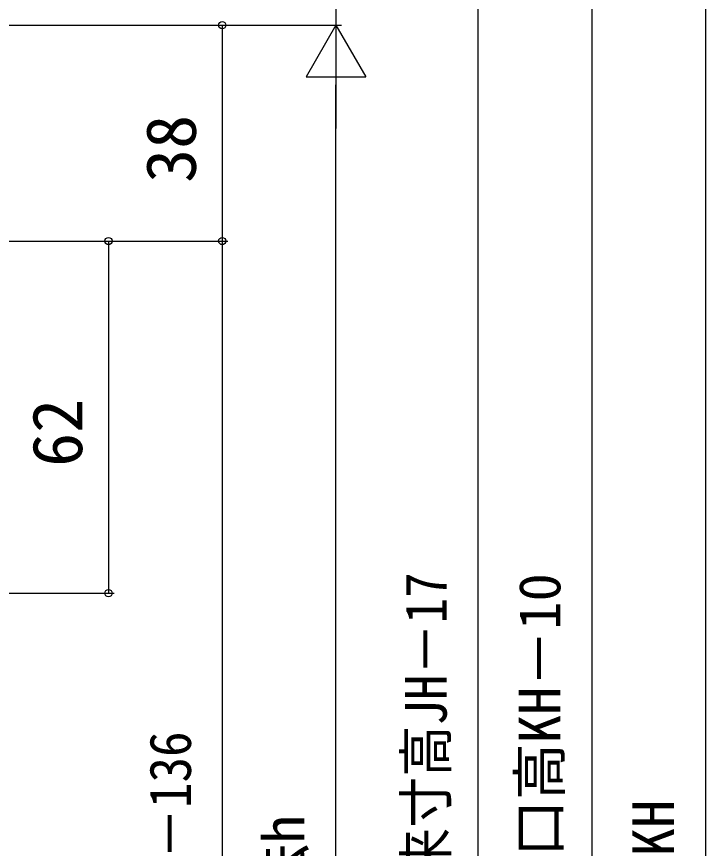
# Model space of a CAD drawing. Units: millimetres, scale not verified. Extents: x -525 to 525, y -783 to 778.
# Drawn here: x -95.4 to 25.8, y 190.3 to 336.7 of the extents above; entities that cross this region are included whole.
import ezdxf
from ezdxf.enums import TextEntityAlignment as Align

# ---------------------------------------------------------------- set-up
doc = ezdxf.new("R2010")
doc.units = ezdxf.units.MM
doc.header["$LTSCALE"] = 4
doc.layers.add('0-8_YKK_D', color=6, linetype='Continuous')
doc.styles.add('ＭＳ ゴシック', font='')
doc.styles.get('ＭＳ ゴシック').set_extended_font_data('MS Gothic')

msp = doc.modelspace()

# ---------------------------------------------------------------- linework, layer by layer
at = {"layer": '0-8_YKK_D'}
for p, q in [((25.8, 381.7), (25.8, -24.3)), ((5.8, 371.7), (5.8, -24.3)), ((-39.2, 365.2), (-39.2, 335.2)), ((-14.2, -24.3), (-14.2, 354.7)), ((-213.1, 335.2), (-38.2, 335.2)), ((-186.2, 335.2), (-58.2, 335.2)), ((-185.2, 335.2), (-38.2, 335.2)), ((-59.2, 335.2), (-59.2, 297.2)), ((-39.2, 335.2), (-44.45, 326.107)), ((-39.2, 335.2), (-33.95, 326.107)), ((-39.2, 335.2), (-39.2, 317.013)), ((-44.45, 326.107), (-33.95, 326.107)), ((-39.2, 15.7), (-39.2, 324.7)), ((-214.7, 297.2), (-58.2, 297.2)), ((-213.7, 297.2), (-58.2, 297.2)), ((-213.7, 297.2), (-78.2, 297.2)), ((-79.2, 297.2), (-79.2, 235.199)), ((-59.2, 297.2), (-59.2, 33.2)), ((-228.2, 235.199), (-78.2, 235.199))]:
    msp.add_line(p, q, dxfattribs=at)
for centre in [(-59.2, 335.2), (-79.2, 297.2), (-59.2, 297.2), (-59.2, 297.2), (-79.2, 235.199)]:
    msp.add_circle(centre, 0.637, dxfattribs=at)

# ---------------------------------------------------------------- texts
at = {"layer": '0-8_YKK_D', "style": 'ＭＳ ゴシック'}
for s, height, p in [('38', 8.798, (-61.2, 307.439)), ('62', 8.798, (-81.2, 257.438)), ('ジョイント枠出来寸高JH＝既設窓枠開口高KH－10', 7.331, (2.493, 18.814)), ('既設窓枠開口高KH', 7.331, (22.493, 118.87)), ('新設窓内法基準寸法h', 7.331, (-42.564, 101.137))]:
    msp.add_text(s, height=height, rotation=90, dxfattribs=at).set_placement(p, align=Align.BOTTOM_LEFT)
at = {"layer": '0-8_YKK_D', "style": 'ＭＳ ゴシック', "width": 0.9}
for s, p in [('新設窓H＝既設窓枠開口高KH－27＝ジョイント枠出来寸高JH－17', (-17.507, -17.536)), ('新設窓枠開口高＝有効開口＝新設窓H－136', (-62.507, 39.916))]:
    msp.add_text(s, height=7.331, rotation=90, dxfattribs=at).set_placement(p, align=Align.BOTTOM_LEFT)

doc.saveas('drawing.dxf')
